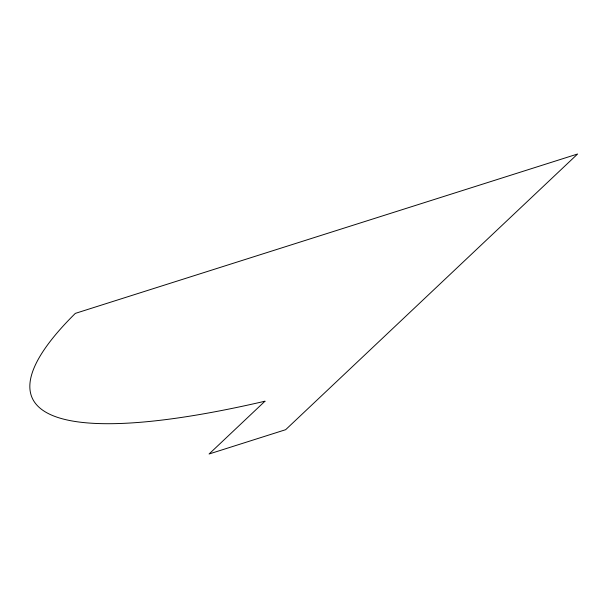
<?xml version="1.0" encoding="UTF-8"?>
<svg xmlns="http://www.w3.org/2000/svg" width="608" height="608" viewBox="0 0 608 608"><rect width="100%" height="100%" fill="white"/><g stroke="black" fill="none" stroke-linecap="round" stroke-linejoin="round"><path stroke-width="0.91" d="M264.966 401.219L209.091 453.994L285.654 429.696L577.6 154.006L75.324 313.386A686.956 133.433 -23.6 0 0 264.966 401.219"/></g></svg>
